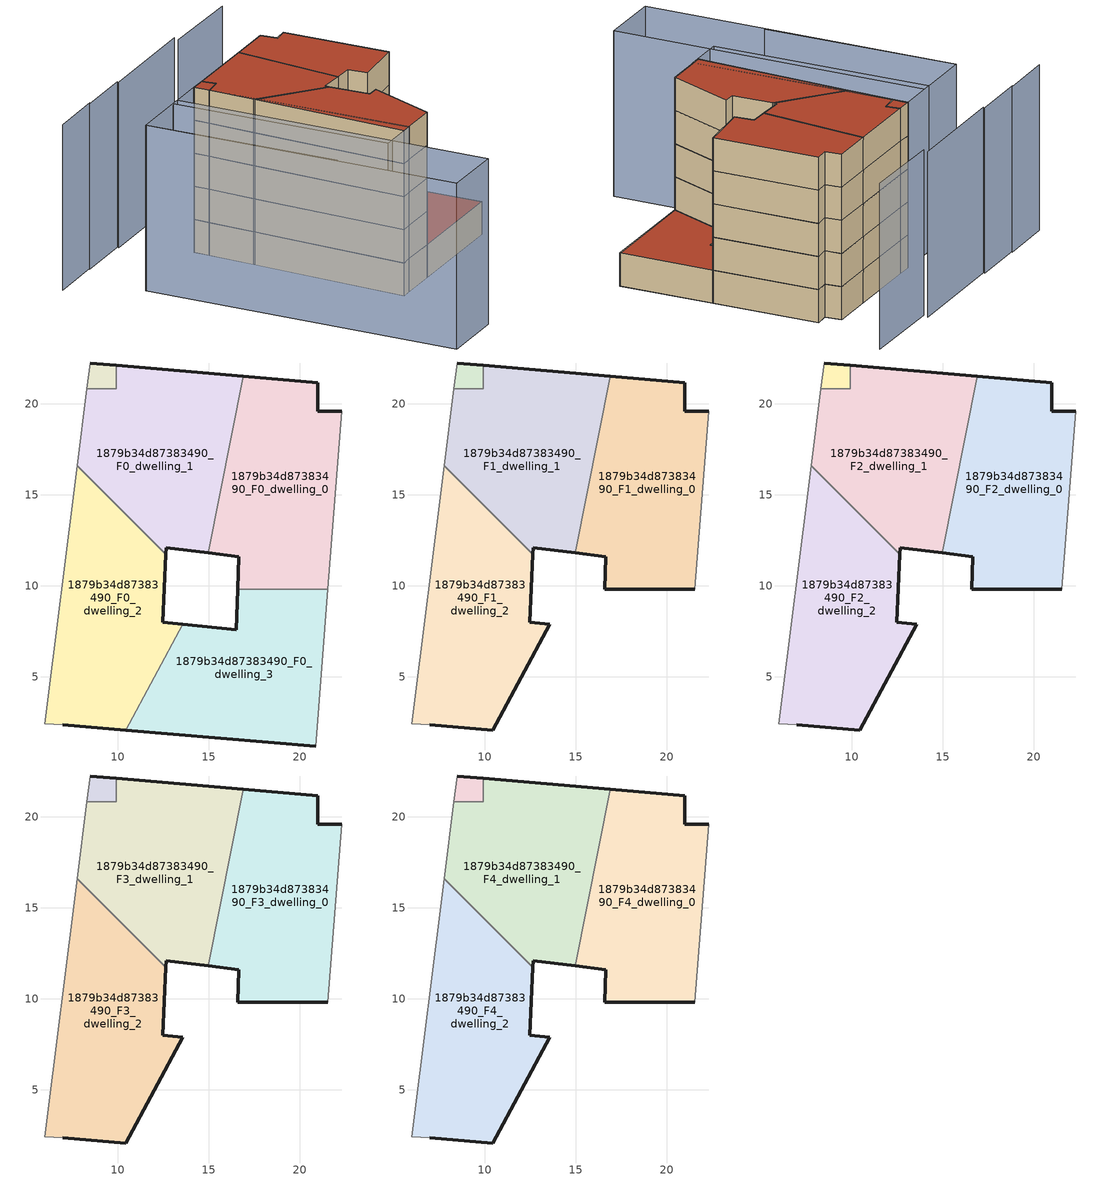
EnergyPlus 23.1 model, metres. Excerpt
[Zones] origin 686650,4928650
1879b34d87383490_F0_dwelling_0
 floor ground (EU_floor_Construction): 21.54,9.8 22.31,19.61 20.99,19.61 20.99,21.16 16.9,21.51 14.97,11.81 16.65,11.59 16.59,9.8 z0
 wall outside (EU_wall_Construction): 16.59,9.8 16.65,11.59 14.97,11.81 / 16.9,21.51 20.99,21.16 20.99,19.61 22.31,19.61 z0:3
 wall adiabatic (EU_wall_Construction): 22.31,19.61 21.54,9.8 z0:3
 wall to 1879b34d87383490_F0_dwelling_3 (EU_wall_Construction): 21.54,9.8 16.59,9.8 z0:3
 wall to 1879b34d87383490_F0_dwelling_1 (EU_wall_Construction): 14.97,11.81 16.9,21.51 z0:3
1879b34d87383490_F0_dwelling_1
 floor ground (EU_floor_Construction): 14.97,11.81 16.9,21.51 9.91,22.12 9.91,20.82 8.3,20.82 7.77,16.61 12.65,11.73 12.66,12.1 z0
 wall outside (EU_wall_Construction): 14.97,11.81 12.66,12.1 12.65,11.73 / 9.91,22.12 16.9,21.51 z0:3
 wall adiabatic (EU_wall_Construction): 7.77,16.61 8.3,20.82 z0:3
 wall to 1879b34d87383490_F0_dwelling_2 (EU_wall_Construction): 12.65,11.73 7.77,16.61 z0:3
 wall to 1879b34d87383490_F0_circulation (EU_wall_Construction): 8.3,20.82 9.91,20.82 9.91,22.12 z0:3
1879b34d87383490_F0_dwelling_2
 floor ground (EU_floor_Construction): 10.44,2.07 13.56,7.9 12.48,8.01 12.65,11.73 7.77,16.61 5.99,2.43 6.97,2.36 z0
 wall outside (EU_wall_Construction): 12.65,11.73 12.48,8.01 13.56,7.9 / 10.44,2.07 6.97,2.36 z0:3
 wall adiabatic (EU_wall_Construction): 6.97,2.36 5.99,2.43 7.77,16.61 z0:3
 wall to 1879b34d87383490_F0_dwelling_3 (EU_wall_Construction): 13.56,7.9 10.44,2.07 z0:3
1879b34d87383490_F0_dwelling_3
 floor ground (EU_floor_Construction): 20.87,1.2 21.54,9.8 16.59,9.8 16.51,7.59 13.56,7.9 10.44,2.07 z0
 wall outside (EU_wall_Construction): 13.56,7.9 16.51,7.59 16.59,9.8 / 20.87,1.2 10.44,2.07 z0:3
 wall adiabatic (EU_wall_Construction): 21.54,9.8 20.87,1.2 z0:3
 roof outside (EU_roof_Construction): 21.54,9.8 20.87,1.2 10.44,2.07 13.56,7.9 16.51,7.59 16.59,9.8 z3
1879b34d87383490_F0_circulation
 floor ground (EU_floor_Construction): 9.91,20.82 9.91,22.12 8.48,22.24 8.3,20.82 z0
 wall outside (EU_wall_Construction): 8.48,22.24 9.91,22.12 z0:3
 wall adiabatic (EU_wall_Construction): 8.3,20.82 8.48,22.24 z0:3
1879b34d87383490_F1_dwelling_0
 floor to 1879b34d87383490_F0_dwelling_0 (EU_floor_Construction): 21.54,9.8 22.3,19.61 20.99,19.61 20.99,21.16 16.9,21.51 14.97,11.81 16.65,11.59 16.59,9.8 z3
 wall outside (EU_wall_Construction): 21.54,9.8 16.59,9.8 16.65,11.59 14.97,11.81 / 16.9,21.51 20.99,21.16 20.99,19.61 22.31,19.61 z3:6
 wall adiabatic (EU_wall_Construction): 22.31,19.61 21.54,9.8 z3:6
 wall to 1879b34d87383490_F1_dwelling_1 (EU_wall_Construction): 14.97,11.81 16.9,21.51 z3:6
1879b34d87383490_F1_dwelling_1
 floor to 1879b34d87383490_F0_dwelling_1 (EU_floor_Construction): 14.97,11.81 16.9,21.51 9.91,22.12 9.91,20.82 8.3,20.82 7.77,16.61 12.65,11.73 12.66,12.1 z3
 wall outside (EU_wall_Construction): 14.97,11.81 12.66,12.1 12.65,11.73 / 9.91,22.12 16.9,21.51 z3:6
 wall adiabatic (EU_wall_Construction): 7.77,16.61 8.3,20.82 z3:6
 wall to 1879b34d87383490_F1_dwelling_2 (EU_wall_Construction): 12.65,11.73 7.77,16.61 z3:6
 wall to 1879b34d87383490_F1_circulation (EU_wall_Construction): 8.3,20.82 9.91,20.82 9.91,22.12 z3:6
1879b34d87383490_F1_dwelling_2
 floor to 1879b34d87383490_F0_dwelling_2 (EU_floor_Construction): 10.44,2.07 13.56,7.9 12.48,8.01 12.65,11.73 7.77,16.61 5.99,2.43 6.97,2.36 z3
 wall outside (EU_wall_Construction): 12.65,11.73 12.48,8.01 13.56,7.9 10.44,2.07 6.97,2.36 z3:6
 wall adiabatic (EU_wall_Construction): 6.97,2.36 5.99,2.43 7.77,16.61 z3:6
1879b34d87383490_F1_circulation
 floor to 1879b34d87383490_F0_circulation (EU_floor_Construction): 9.91,20.82 9.91,22.12 8.48,22.24 8.3,20.82 z3
 wall outside (EU_wall_Construction): 8.48,22.24 9.91,22.12 z3:6
 wall adiabatic (EU_wall_Construction): 8.3,20.82 8.48,22.24 z3:6
1879b34d87383490_F2_dwelling_0
 floor to 1879b34d87383490_F1_dwelling_0 (EU_floor_Construction): 21.54,9.8 22.3,19.61 20.99,19.61 20.99,21.16 16.9,21.51 14.97,11.81 16.65,11.59 16.59,9.8 z6
 wall outside (EU_wall_Construction): 21.54,9.8 16.59,9.8 16.65,11.59 14.97,11.81 / 16.9,21.51 20.99,21.16 20.99,19.61 22.31,19.61 z6:9
 wall adiabatic (EU_wall_Construction): 22.31,19.61 21.54,9.8 z6:9
 wall to 1879b34d87383490_F2_dwelling_1 (EU_wall_Construction): 14.97,11.81 16.9,21.51 z6:9
1879b34d87383490_F2_dwelling_1
 floor to 1879b34d87383490_F1_dwelling_1 (EU_floor_Construction): 14.97,11.81 16.9,21.51 9.91,22.12 9.91,20.82 8.3,20.82 7.77,16.61 12.65,11.73 12.66,12.1 z6
 wall outside (EU_wall_Construction): 14.97,11.81 12.66,12.1 12.65,11.73 / 9.91,22.12 16.9,21.51 z6:9
 wall adiabatic (EU_wall_Construction): 7.77,16.61 8.3,20.82 z6:9
 wall to 1879b34d87383490_F2_dwelling_2 (EU_wall_Construction): 12.65,11.73 7.77,16.61 z6:9
 wall to 1879b34d87383490_F2_circulation (EU_wall_Construction): 8.3,20.82 9.91,20.82 9.91,22.12 z6:9
1879b34d87383490_F2_dwelling_2
 floor to 1879b34d87383490_F1_dwelling_2 (EU_floor_Construction): 10.44,2.07 13.56,7.9 12.48,8.01 12.65,11.73 7.77,16.61 5.99,2.43 6.97,2.36 z6
 wall outside (EU_wall_Construction): 12.65,11.73 12.48,8.01 13.56,7.9 10.44,2.07 6.97,2.36 z6:9
 wall adiabatic (EU_wall_Construction): 6.97,2.36 5.99,2.43 7.77,16.61 z6:9
1879b34d87383490_F2_circulation
 floor to 1879b34d87383490_F1_circulation (EU_floor_Construction): 9.91,20.82 9.91,22.12 8.48,22.24 8.3,20.82 z6
 wall outside (EU_wall_Construction): 8.48,22.24 9.91,22.12 z6:9
 wall adiabatic (EU_wall_Construction): 8.3,20.82 8.48,22.24 z6:9
1879b34d87383490_F3_dwelling_0
 floor to 1879b34d87383490_F2_dwelling_0 (EU_floor_Construction): 21.54,9.8 22.3,19.61 20.99,19.61 20.99,21.16 16.9,21.51 14.97,11.81 16.65,11.59 16.59,9.8 z9
 wall outside (EU_wall_Construction): 21.54,9.8 16.59,9.8 16.65,11.59 14.97,11.81 / 16.9,21.51 20.99,21.16 20.99,19.61 22.31,19.61 z9:12
 wall adiabatic (EU_wall_Construction): 22.31,19.61 21.54,9.8 z9:12
 wall to 1879b34d87383490_F3_dwelling_1 (EU_wall_Construction): 14.97,11.81 16.9,21.51 z9:12
1879b34d87383490_F3_dwelling_1
 floor to 1879b34d87383490_F2_dwelling_1 (EU_floor_Construction): 14.97,11.81 16.9,21.51 9.91,22.12 9.91,20.82 8.3,20.82 7.77,16.61 12.65,11.73 12.66,12.1 z9
 wall outside (EU_wall_Construction): 14.97,11.81 12.66,12.1 12.65,11.73 / 9.91,22.12 16.9,21.51 z9:12
 wall adiabatic (EU_wall_Construction): 7.77,16.61 8.3,20.82 z9:12
 wall to 1879b34d87383490_F3_dwelling_2 (EU_wall_Construction): 12.65,11.73 7.77,16.61 z9:12
 wall to 1879b34d87383490_F3_circulation (EU_wall_Construction): 8.3,20.82 9.91,20.82 9.91,22.12 z9:12
1879b34d87383490_F3_dwelling_2
 floor to 1879b34d87383490_F2_dwelling_2 (EU_floor_Construction): 10.44,2.07 13.56,7.9 12.48,8.01 12.65,11.73 7.77,16.61 5.99,2.43 6.97,2.36 z9
 wall outside (EU_wall_Construction): 12.65,11.73 12.48,8.01 13.56,7.9 10.44,2.07 6.97,2.36 z9:12
 wall adiabatic (EU_wall_Construction): 6.97,2.36 5.99,2.43 7.77,16.61 z9:12
1879b34d87383490_F3_circulation
 floor to 1879b34d87383490_F2_circulation (EU_floor_Construction): 9.91,20.82 9.91,22.12 8.48,22.24 8.3,20.82 z9
 wall outside (EU_wall_Construction): 8.48,22.24 9.91,22.12 z9:12
 wall adiabatic (EU_wall_Construction): 8.3,20.82 8.48,22.24 z9:12
1879b34d87383490_F4_dwelling_0
 floor to 1879b34d87383490_F3_dwelling_0 (EU_floor_Construction): 21.54,9.8 22.3,19.61 20.99,19.61 20.99,21.16 16.9,21.51 14.97,11.81 16.65,11.59 16.59,9.8 z12
 wall outside (EU_wall_Construction): 21.54,9.8 16.59,9.8 16.65,11.59 14.97,11.81 / 16.9,21.51 20.99,21.16 20.99,19.61 22.31,19.61 z12:15
 wall adiabatic (EU_wall_Construction): 22.31,19.61 21.54,9.8 z12:15
 wall to 1879b34d87383490_F4_dwelling_1 (EU_wall_Construction): 14.97,11.81 16.9,21.51 z12:15
 roof outside (EU_roof_Construction): 20.99,21.16 20.99,19.61 22.31,19.61 21.54,9.8 16.59,9.8 16.65,11.59 14.97,11.81 16.9,21.51 z15
1879b34d87383490_F4_dwelling_1
 floor to 1879b34d87383490_F3_dwelling_1 (EU_floor_Construction): 14.97,11.81 16.9,21.51 9.91,22.12 9.91,20.82 8.3,20.82 7.77,16.61 12.65,11.73 12.66,12.1 z12
 wall outside (EU_wall_Construction): 14.97,11.81 12.66,12.1 12.65,11.73 / 9.91,22.12 16.9,21.51 z12:15
 wall adiabatic (EU_wall_Construction): 7.77,16.61 8.3,20.82 z12:15
 wall to 1879b34d87383490_F4_dwelling_2 (EU_wall_Construction): 12.65,11.73 7.77,16.61 z12:15
 wall to 1879b34d87383490_F4_circulation (EU_wall_Construction): 8.3,20.82 9.91,20.82 9.91,22.12 z12:15
 roof outside (EU_roof_Construction): 16.9,21.51 14.97,11.81 12.66,12.1 12.65,11.73 7.77,16.61 8.3,20.82 9.91,20.82 9.91,22.12 z15
1879b34d87383490_F4_dwelling_2
 floor to 1879b34d87383490_F3_dwelling_2 (EU_floor_Construction): 10.44,2.07 13.56,7.9 12.48,8.01 12.65,11.73 7.77,16.61 5.99,2.43 6.97,2.36 z12
 wall outside (EU_wall_Construction): 12.65,11.73 12.48,8.01 13.56,7.9 10.44,2.07 6.97,2.36 z12:15
 wall adiabatic (EU_wall_Construction): 6.97,2.36 5.99,2.43 7.77,16.61 z12:15
 roof outside (EU_roof_Construction): 12.65,11.73 12.48,8.01 13.56,7.9 10.44,2.07 6.97,2.36 5.99,2.43 7.77,16.61 z15
1879b34d87383490_F4_circulation
 floor to 1879b34d87383490_F3_circulation (EU_floor_Construction): 9.91,20.82 9.91,22.12 8.48,22.24 8.3,20.82 z12
 wall outside (EU_wall_Construction): 8.48,22.24 9.91,22.12 z12:15
 wall adiabatic (EU_wall_Construction): 8.3,20.82 8.48,22.24 z12:15
 roof outside (EU_roof_Construction): 9.91,22.12 9.91,20.82 8.3,20.82 8.48,22.24 z15
shading: 25.77,26.42 17.56,27.16 / -0.69,22.97 -2.08,5.29 / 7.23,28.66 1.98,29.07 / 2.15,29.13 -3.18,29.51 / 17.88,27.67 7.17,28.49 / -3.13,-5.85 -0.69,23 / -0.69,23 5.3,22.49 / 5.3,22.49 2.87,-6.35 / 2.87,-6.35 -3.13,-5.85 / 4.5,22.56 8.48,22.24 / 8.48,22.24 6.9,2.32 / 6.9,2.32 2.92,2.63 / 2.92,2.63 4.5,22.56 z0:15
[Building]
EU S2 Campaign: North Axis=0; Terrain=City; Solar Distribution=FullExterior
[Site:Location]
Bologna: Latitude=44.5; Longitude=11.25; Time Zone=1; Elevation=37
[SizingPeriod:WeatherFileDays]
AnnualSizingPeriod: Begin Month=1; Begin Day of Month=1; End Month=12; End Day of Month=31; Day of Week for Start Day=Monday; Use Weather File Daylight Saving Period=No; Use Weather File Rain and Snow Indicators=No
[MATERIAL]
EU_InternalMass_Material: Roughness=MediumRough; Thickness=0.1; Conductivity=1; Density=1800; Specific Heat=900; Thermal Absorptance=0.9; Solar Absorptance=0.7; Visible Absorptance=0.7
[MATERIAL:NOMASS] Roughness=MediumRough; Thermal Absorptance=0.9; Solar Absorptance=0.7; Visible Absorptance=0.7
Name | Thermal Resistance
EU_wall_NoMass | 0.905828
EU_roof_NoMass | 0.37593
EU_floor_NoMass | 0.67114
[CONSTRUCTION]
EU_wall_Construction: EU_wall_NoMass
EU_roof_Construction: EU_roof_NoMass
EU_floor_Construction: EU_floor_NoMass
EU_InternalMass_Construction: EU_InternalMass_Material
[ZONE] Type=1; Multiplier=1; Ceiling Height=autocalculate; Floor Area=autocalculate; Part of Total Floor Area=Yes
Name | Volume
1879b34d87383490_F0_dwelling_0 | 199.14
1879b34d87383490_F1_dwelling_0; 1879b34d87383490_F2_dwelling_0; 1879b34d87383490_F3_dwelling_0; 1879b34d87383490_F4_dwelling_0 | 199.139
1879b34d87383490_F0_dwelling_1 | 200.766
1879b34d87383490_F1_dwelling_1; 1879b34d87383490_F2_dwelling_1; 1879b34d87383490_F3_dwelling_1; 1879b34d87383490_F4_dwelling_1 | 200.768
1879b34d87383490_F0_dwelling_2 | 202.17
1879b34d87383490_F1_dwelling_2; 1879b34d87383490_F2_dwelling_2; 1879b34d87383490_F3_dwelling_2; 1879b34d87383490_F4_dwelling_2 | 202.168
1879b34d87383490_F0_dwelling_3 | 200.621
1879b34d87383490_F0_circulation; 1879b34d87383490_F1_circulation; 1879b34d87383490_F2_circulation; 1879b34d87383490_F3_circulation; 1879b34d87383490_F4_circulation | 6.22852
[INTERNALMASS] Construction=EU_InternalMass_Construction
Name | Zone or ZoneList | Surface Area
1879b34d87383490_F0_dwelling_0_EU_InternalMass | 1879b34d87383490_F0_dwelling_0 | 66.3775
1879b34d87383490_F0_dwelling_1_EU_InternalMass | 1879b34d87383490_F0_dwelling_1 | 66.9186
1879b34d87383490_F0_dwelling_2_EU_InternalMass | 1879b34d87383490_F0_dwelling_2 | 67.3872
1879b34d87383490_F0_dwelling_3_EU_InternalMass | 1879b34d87383490_F0_dwelling_3 | 66.8692
1879b34d87383490_F1_dwelling_0_EU_InternalMass | 1879b34d87383490_F1_dwelling_0 | 89.9132
1879b34d87383490_F1_dwelling_1_EU_InternalMass | 1879b34d87383490_F1_dwelling_1 | 88.7096
1879b34d87383490_F1_dwelling_2_EU_InternalMass | 1879b34d87383490_F1_dwelling_2 | 88.9604
1879b34d87383490_F2_dwelling_0_EU_InternalMass | 1879b34d87383490_F2_dwelling_0 | 89.9132
1879b34d87383490_F2_dwelling_1_EU_InternalMass | 1879b34d87383490_F2_dwelling_1 | 88.7096
1879b34d87383490_F2_dwelling_2_EU_InternalMass | 1879b34d87383490_F2_dwelling_2 | 88.9604
1879b34d87383490_F3_dwelling_0_EU_InternalMass | 1879b34d87383490_F3_dwelling_0 | 89.9132
1879b34d87383490_F3_dwelling_1_EU_InternalMass | 1879b34d87383490_F3_dwelling_1 | 88.7096
1879b34d87383490_F3_dwelling_2_EU_InternalMass | 1879b34d87383490_F3_dwelling_2 | 88.9604
1879b34d87383490_F4_dwelling_0_EU_InternalMass | 1879b34d87383490_F4_dwelling_0 | 89.9132
1879b34d87383490_F4_dwelling_1_EU_InternalMass | 1879b34d87383490_F4_dwelling_1 | 88.7096
1879b34d87383490_F4_dwelling_2_EU_InternalMass | 1879b34d87383490_F4_dwelling_2 | 88.9604
[OTHEREQUIPMENT] Fuel Type=Electricity; Design Level Calculation Method=Watts/Area; Power per Zone Floor Area=1; Fraction Latent=0; Fraction Radiant=0; Fraction Lost=0; Carbon Dioxide Generation Rate=0; EndUse Subcategory=EU_Step8_InternalGains
Name | Zone or ZoneList or Space or SpaceList | Schedule
EU_Step8_InternalGain_1879b34d87383490_F0_dwelling_0_f000 | 1879b34d87383490_F0_dwelling_0 | EU_Step8_GainSchedule_1879b34d87383490_F0_dwelling_0_f000
EU_Step8_InternalGain_1879b34d87383490_F0_dwelling_1_f000 | 1879b34d87383490_F0_dwelling_1 | EU_Step8_GainSchedule_1879b34d87383490_F0_dwelling_1_f000
EU_Step8_InternalGain_1879b34d87383490_F0_dwelling_2_f000 | 1879b34d87383490_F0_dwelling_2 | EU_Step8_GainSchedule_1879b34d87383490_F0_dwelling_2_f000
EU_Step8_InternalGain_1879b34d87383490_F0_dwelling_3_f000 | 1879b34d87383490_F0_dwelling_3 | EU_Step8_GainSchedule_1879b34d87383490_F0_dwelling_3_f000
EU_Step8_InternalGain_1879b34d87383490_F1_dwelling_0_f000 | 1879b34d87383490_F1_dwelling_0 | EU_Step8_GainSchedule_1879b34d87383490_F1_dwelling_0_f000
EU_Step8_InternalGain_1879b34d87383490_F1_dwelling_1_f000 | 1879b34d87383490_F1_dwelling_1 | EU_Step8_GainSchedule_1879b34d87383490_F1_dwelling_1_f000
EU_Step8_InternalGain_1879b34d87383490_F1_dwelling_2_f000 | 1879b34d87383490_F1_dwelling_2 | EU_Step8_GainSchedule_1879b34d87383490_F1_dwelling_2_f000
EU_Step8_InternalGain_1879b34d87383490_F2_dwelling_0_f000 | 1879b34d87383490_F2_dwelling_0 | EU_Step8_GainSchedule_1879b34d87383490_F2_dwelling_0_f000
EU_Step8_InternalGain_1879b34d87383490_F2_dwelling_1_f000 | 1879b34d87383490_F2_dwelling_1 | EU_Step8_GainSchedule_1879b34d87383490_F2_dwelling_1_f000
EU_Step8_InternalGain_1879b34d87383490_F2_dwelling_2_f000 | 1879b34d87383490_F2_dwelling_2 | EU_Step8_GainSchedule_1879b34d87383490_F2_dwelling_2_f000
EU_Step8_InternalGain_1879b34d87383490_F3_dwelling_0_f000 | 1879b34d87383490_F3_dwelling_0 | EU_Step8_GainSchedule_1879b34d87383490_F3_dwelling_0_f000
EU_Step8_InternalGain_1879b34d87383490_F3_dwelling_1_f000 | 1879b34d87383490_F3_dwelling_1 | EU_Step8_GainSchedule_1879b34d87383490_F3_dwelling_1_f000
EU_Step8_InternalGain_1879b34d87383490_F3_dwelling_2_f000 | 1879b34d87383490_F3_dwelling_2 | EU_Step8_GainSchedule_1879b34d87383490_F3_dwelling_2_f000
EU_Step8_InternalGain_1879b34d87383490_F4_dwelling_0_f000 | 1879b34d87383490_F4_dwelling_0 | EU_Step8_GainSchedule_1879b34d87383490_F4_dwelling_0_f000
EU_Step8_InternalGain_1879b34d87383490_F4_dwelling_1_f000 | 1879b34d87383490_F4_dwelling_1 | EU_Step8_GainSchedule_1879b34d87383490_F4_dwelling_1_f000
EU_Step8_InternalGain_1879b34d87383490_F4_dwelling_2_f000 | 1879b34d87383490_F4_dwelling_2 | EU_Step8_GainSchedule_1879b34d87383490_F4_dwelling_2_f000
[ZONEINFILTRATION:DESIGNFLOWRATE] Schedule=EU_AlwaysOn; Design Flow Rate Calculation Method=Flow/Area; Flow Rate per Floor Area=0.0005; Constant Term Coefficient=1; Temperature Term Coefficient=0; Velocity Term Coefficient=0; Velocity Squared Term Coefficient=0
Name | Zone or ZoneList or Space or SpaceList
EU_Circulation_Infiltration_1879b34d87383490_F0_circulation | 1879b34d87383490_F0_circulation
EU_Circulation_Infiltration_1879b34d87383490_F1_circulation | 1879b34d87383490_F1_circulation
EU_Circulation_Infiltration_1879b34d87383490_F2_circulation | 1879b34d87383490_F2_circulation
EU_Circulation_Infiltration_1879b34d87383490_F3_circulation | 1879b34d87383490_F3_circulation
EU_Circulation_Infiltration_1879b34d87383490_F4_circulation | 1879b34d87383490_F4_circulation
[ZONEVENTILATION:DESIGNFLOWRATE] Schedule=EU_AlwaysOn; Design Flow Rate Calculation Method=AirChanges/Hour; Air Changes per Hour=0.73129; Ventilation Type=Natural; Fan Pressure Rise=0; Fan Total Efficiency=1; Constant Term Coefficient=1; Temperature Term Coefficient=0; Velocity Term Coefficient=0; Velocity Squared Term Coefficient=0; Minimum Indoor Temperature=-100; Maximum Indoor Temperature=100; Delta Temperature=-100; Minimum Outdoor Temperature=-100; Maximum Outdoor Temperature=100; Maximum Wind Speed=40
Name | Zone or ZoneList or Space or SpaceList
EU_ConstantAir_1879b34d87383490_F0_dwelling_0 | 1879b34d87383490_F0_dwelling_0
EU_ConstantAir_1879b34d87383490_F0_dwelling_1 | 1879b34d87383490_F0_dwelling_1
EU_ConstantAir_1879b34d87383490_F0_dwelling_2 | 1879b34d87383490_F0_dwelling_2
EU_ConstantAir_1879b34d87383490_F0_dwelling_3 | 1879b34d87383490_F0_dwelling_3
EU_ConstantAir_1879b34d87383490_F1_dwelling_0 | 1879b34d87383490_F1_dwelling_0
EU_ConstantAir_1879b34d87383490_F1_dwelling_1 | 1879b34d87383490_F1_dwelling_1
EU_ConstantAir_1879b34d87383490_F1_dwelling_2 | 1879b34d87383490_F1_dwelling_2
EU_ConstantAir_1879b34d87383490_F2_dwelling_0 | 1879b34d87383490_F2_dwelling_0
EU_ConstantAir_1879b34d87383490_F2_dwelling_1 | 1879b34d87383490_F2_dwelling_1
EU_ConstantAir_1879b34d87383490_F2_dwelling_2 | 1879b34d87383490_F2_dwelling_2
EU_ConstantAir_1879b34d87383490_F3_dwelling_0 | 1879b34d87383490_F3_dwelling_0
EU_ConstantAir_1879b34d87383490_F3_dwelling_1 | 1879b34d87383490_F3_dwelling_1
EU_ConstantAir_1879b34d87383490_F3_dwelling_2 | 1879b34d87383490_F3_dwelling_2
EU_ConstantAir_1879b34d87383490_F4_dwelling_0 | 1879b34d87383490_F4_dwelling_0
EU_ConstantAir_1879b34d87383490_F4_dwelling_1 | 1879b34d87383490_F4_dwelling_1
EU_ConstantAir_1879b34d87383490_F4_dwelling_2 | 1879b34d87383490_F4_dwelling_2
[HVACTEMPLATE:THERMOSTAT] Constant Heating Setpoint=20; Constant Cooling Setpoint=50
EU_HeatOnly_1879b34d87383490_F0_dwelling_0; EU_HeatOnly_1879b34d87383490_F0_dwelling_1; EU_HeatOnly_1879b34d87383490_F0_dwelling_2; EU_HeatOnly_1879b34d87383490_F0_dwelling_3; EU_HeatOnly_1879b34d87383490_F1_dwelling_0; EU_HeatOnly_1879b34d87383490_F1_dwelling_1; EU_HeatOnly_1879b34d87383490_F1_dwelling_2; EU_HeatOnly_1879b34d87383490_F2_dwelling_0; EU_HeatOnly_1879b34d87383490_F2_dwelling_1; EU_HeatOnly_1879b34d87383490_F2_dwelling_2; EU_HeatOnly_1879b34d87383490_F3_dwelling_0; EU_HeatOnly_1879b34d87383490_F3_dwelling_1; EU_HeatOnly_1879b34d87383490_F3_dwelling_2; EU_HeatOnly_1879b34d87383490_F4_dwelling_0; EU_HeatOnly_1879b34d87383490_F4_dwelling_1; EU_HeatOnly_1879b34d87383490_F4_dwelling_2
[HVACTEMPLATE:ZONE:IDEALLOADSAIRSYSTEM] System Availability Schedule=EU_AlwaysOn; Maximum Heating Supply Air Temperature=50; Minimum Cooling Supply Air Temperature=13; Maximum Heating Supply Air Humidity Ratio=0.0156; Minimum Cooling Supply Air Humidity Ratio=0.0077; Heating Limit=NoLimit; Cooling Limit=NoLimit; Heating Availability Schedule=EU_AlwaysOn; Cooling Availability Schedule=EU_CoolingOff; Dehumidification Control Type=ConstantSensibleHeatRatio; Cooling Sensible Heat Ratio=0.7; Dehumidification Setpoint=60; Humidification Control Type=None; Humidification Setpoint=30; Outdoor Air Method=None; Outdoor Air Flow Rate per Person=0.00944; Outdoor Air Flow Rate per Zone Floor Area=0; Outdoor Air Flow Rate per Zone=0; Demand Controlled Ventilation Type=None; Outdoor Air Economizer Type=NoEconomizer; Heat Recovery Type=None; Sensible Heat Recovery Effectiveness=0.7; Latent Heat Recovery Effectiveness=0.65
Name | Template Thermostat
1879b34d87383490_F0_dwelling_0 | EU_HeatOnly_1879b34d87383490_F0_dwelling_0
1879b34d87383490_F0_dwelling_1 | EU_HeatOnly_1879b34d87383490_F0_dwelling_1
1879b34d87383490_F0_dwelling_2 | EU_HeatOnly_1879b34d87383490_F0_dwelling_2
1879b34d87383490_F0_dwelling_3 | EU_HeatOnly_1879b34d87383490_F0_dwelling_3
1879b34d87383490_F1_dwelling_0 | EU_HeatOnly_1879b34d87383490_F1_dwelling_0
1879b34d87383490_F1_dwelling_1 | EU_HeatOnly_1879b34d87383490_F1_dwelling_1
1879b34d87383490_F1_dwelling_2 | EU_HeatOnly_1879b34d87383490_F1_dwelling_2
1879b34d87383490_F2_dwelling_0 | EU_HeatOnly_1879b34d87383490_F2_dwelling_0
1879b34d87383490_F2_dwelling_1 | EU_HeatOnly_1879b34d87383490_F2_dwelling_1
1879b34d87383490_F2_dwelling_2 | EU_HeatOnly_1879b34d87383490_F2_dwelling_2
1879b34d87383490_F3_dwelling_0 | EU_HeatOnly_1879b34d87383490_F3_dwelling_0
1879b34d87383490_F3_dwelling_1 | EU_HeatOnly_1879b34d87383490_F3_dwelling_1
1879b34d87383490_F3_dwelling_2 | EU_HeatOnly_1879b34d87383490_F3_dwelling_2
1879b34d87383490_F4_dwelling_0 | EU_HeatOnly_1879b34d87383490_F4_dwelling_0
1879b34d87383490_F4_dwelling_1 | EU_HeatOnly_1879b34d87383490_F4_dwelling_1
1879b34d87383490_F4_dwelling_2 | EU_HeatOnly_1879b34d87383490_F4_dwelling_2
[SIZING:ZONE] Zone Cooling Design Supply Air Temperature Input Method=SupplyAirTemperature; Zone Cooling Design Supply Air Temperature=13; Zone Heating Design Supply Air Temperature Input Method=SupplyAirTemperature; Zone Heating Design Supply Air Temperature=50; Zone Cooling Design Supply Air Humidity Ratio=0.008; Zone Heating Design Supply Air Humidity Ratio=0.008; Cooling Design Air Flow Method=DesignDay; Cooling Design Air Flow Rate=0; Cooling Minimum Air Flow per Zone Floor Area=0.000762; Cooling Minimum Air Flow=0; Cooling Minimum Air Flow Fraction=0.2; Heating Design Air Flow Method=DesignDay; Heating Design Air Flow Rate=0; Heating Maximum Air Flow per Zone Floor Area=0.002032; Heating Maximum Air Flow=0.141576; Heating Maximum Air Flow Fraction=0.3; Account for Dedicated Outdoor Air System=No; Dedicated Outdoor Air System Control Strategy=NeutralSupplyAir; Dedicated Outdoor Air Low Setpoint Temperature for Design=autosize; Dedicated Outdoor Air High Setpoint Temperature for Design=autosize; Zone Load Sizing Method=Sensible Load Only No Latent Load; Zone Latent Cooling Design Supply Air Humidity Ratio Input Method=HumidityRatioDifference; Zone Cooling Design Supply Air Humidity Ratio Difference=0.005; Zone Latent Heating Design Supply Air Humidity Ratio Input Method=HumidityRatioDifference; Zone Humidification Design Supply Air Humidity Ratio Difference=0.005
1879b34d87383490_F0_dwelling_0; 1879b34d87383490_F0_dwelling_1; 1879b34d87383490_F0_dwelling_2; 1879b34d87383490_F0_dwelling_3; 1879b34d87383490_F1_dwelling_0; 1879b34d87383490_F1_dwelling_1; 1879b34d87383490_F1_dwelling_2; 1879b34d87383490_F2_dwelling_0; 1879b34d87383490_F2_dwelling_1; 1879b34d87383490_F2_dwelling_2; 1879b34d87383490_F3_dwelling_0; 1879b34d87383490_F3_dwelling_1; 1879b34d87383490_F3_dwelling_2; 1879b34d87383490_F4_dwelling_0; 1879b34d87383490_F4_dwelling_1; 1879b34d87383490_F4_dwelling_2
[SCHEDULE:CONSTANT]
Name | Hourly Value
EU_AlwaysOn | 1
EU_CoolingOff | 0
[SCHEDULE:FILE] Column Number=1; Rows to Skip at Top=0; Number of Hours of Data=8760; Column Separator=Comma; Interpolate to Timestep=No; Minutes per Item=60; Adjust Schedule for Daylight Savings=Yes
Name | File
EU_Step8_GainSchedule_1879b34d87383490_F0_dwelling_0_f000 | ../../schedules/1879b34d87383490/1879b34d87383490_F0_dwelling_0_f000_gain.csv
EU_Step8_GainSchedule_1879b34d87383490_F0_dwelling_1_f000 | ../../schedules/1879b34d87383490/1879b34d87383490_F0_dwelling_1_f000_gain.csv
EU_Step8_GainSchedule_1879b34d87383490_F0_dwelling_2_f000 | ../../schedules/1879b34d87383490/1879b34d87383490_F0_dwelling_2_f000_gain.csv
EU_Step8_GainSchedule_1879b34d87383490_F0_dwelling_3_f000 | ../../schedules/1879b34d87383490/1879b34d87383490_F0_dwelling_3_f000_gain.csv
EU_Step8_GainSchedule_1879b34d87383490_F1_dwelling_0_f000 | ../../schedules/1879b34d87383490/1879b34d87383490_F1_dwelling_0_f000_gain.csv
EU_Step8_GainSchedule_1879b34d87383490_F1_dwelling_1_f000 | ../../schedules/1879b34d87383490/1879b34d87383490_F1_dwelling_1_f000_gain.csv
EU_Step8_GainSchedule_1879b34d87383490_F1_dwelling_2_f000 | ../../schedules/1879b34d87383490/1879b34d87383490_F1_dwelling_2_f000_gain.csv
EU_Step8_GainSchedule_1879b34d87383490_F2_dwelling_0_f000 | ../../schedules/1879b34d87383490/1879b34d87383490_F2_dwelling_0_f000_gain.csv
EU_Step8_GainSchedule_1879b34d87383490_F2_dwelling_1_f000 | ../../schedules/1879b34d87383490/1879b34d87383490_F2_dwelling_1_f000_gain.csv
EU_Step8_GainSchedule_1879b34d87383490_F2_dwelling_2_f000 | ../../schedules/1879b34d87383490/1879b34d87383490_F2_dwelling_2_f000_gain.csv
EU_Step8_GainSchedule_1879b34d87383490_F3_dwelling_0_f000 | ../../schedules/1879b34d87383490/1879b34d87383490_F3_dwelling_0_f000_gain.csv
EU_Step8_GainSchedule_1879b34d87383490_F3_dwelling_1_f000 | ../../schedules/1879b34d87383490/1879b34d87383490_F3_dwelling_1_f000_gain.csv
EU_Step8_GainSchedule_1879b34d87383490_F3_dwelling_2_f000 | ../../schedules/1879b34d87383490/1879b34d87383490_F3_dwelling_2_f000_gain.csv
EU_Step8_GainSchedule_1879b34d87383490_F4_dwelling_0_f000 | ../../schedules/1879b34d87383490/1879b34d87383490_F4_dwelling_0_f000_gain.csv
EU_Step8_GainSchedule_1879b34d87383490_F4_dwelling_1_f000 | ../../schedules/1879b34d87383490/1879b34d87383490_F4_dwelling_1_f000_gain.csv
EU_Step8_GainSchedule_1879b34d87383490_F4_dwelling_2_f000 | ../../schedules/1879b34d87383490/1879b34d87383490_F4_dwelling_2_f000_gain.csv
